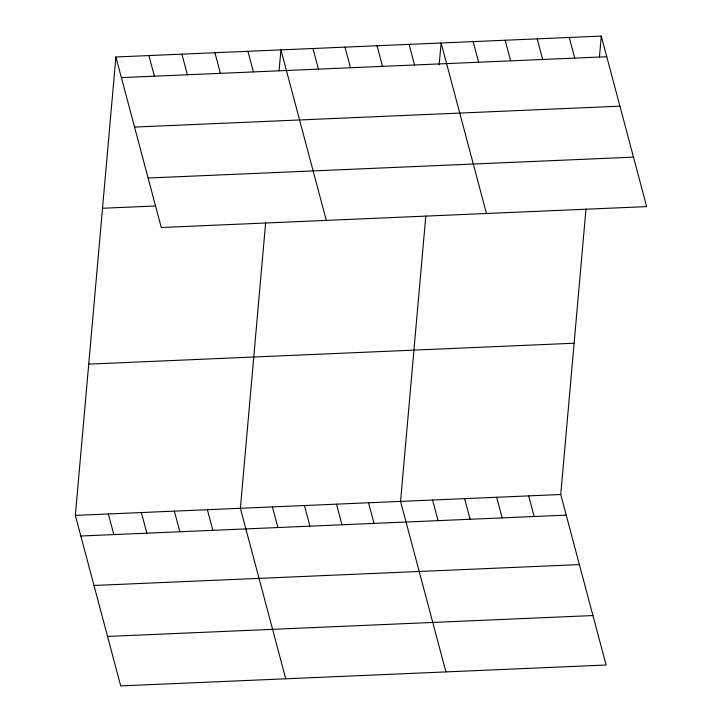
<?xml version="1.0" encoding="UTF-8"?>
<svg xmlns="http://www.w3.org/2000/svg" width="722" height="722" viewBox="0 0 722 722"><rect width="100%" height="100%" fill="white"/><g stroke="black" fill="none" stroke-linecap="round" stroke-linejoin="round"><path stroke-width="1.08" d="M585.984 209.019L560.732 494.507L606.101 665.016L120.718 685.9L75.35 515.391L115.899 56.984L601.282 36.1L646.65 206.609L161.268 227.493L115.899 56.984M265.633 222.809L240.381 508.288L285.75 678.797M279.089 70.711L280.93 49.881L326.299 220.39M425.809 215.914L400.557 501.402L445.925 671.911M439.166 64.917L441.106 42.995L486.475 213.495M599.441 56.93L601.282 36.1M121.386 77.606L606.769 56.722M134.545 127.063L619.927 106.179M148.109 178.027L633.492 157.143M102.515 208.261L155.329 205.987M88.734 364.114L574.116 343.23M75.35 515.391L560.732 494.507M80.837 536.013L566.219 515.129M93.995 585.47L579.378 564.595M107.551 636.434L592.933 615.55M569.252 37.481L574.73 58.094M537.213 38.853L542.7 59.475M505.174 40.233L510.662 60.856M473.145 41.614L478.632 62.227M409.076 44.367L414.554 64.989M528.694 495.888L534.181 516.501M377.037 45.748L382.525 66.37M496.664 497.268L502.142 517.882M344.999 47.129L350.486 67.742M464.625 498.64L470.112 519.262M312.969 48.5L318.456 69.122M432.586 500.021L438.073 520.643M368.518 502.774L374.005 523.396M247.926 51.307L253.413 71.92M336.479 504.155L341.966 524.777M214.921 52.724L220.409 73.337M304.449 505.535L309.937 526.158M181.917 54.141L187.395 74.763M272.411 506.916L277.898 527.529M148.903 55.567L154.391 76.18M207.367 509.714L212.855 530.327M174.363 511.131L179.85 531.753M141.359 512.548L146.846 533.17M108.354 513.974L113.841 534.587"/></g></svg>
